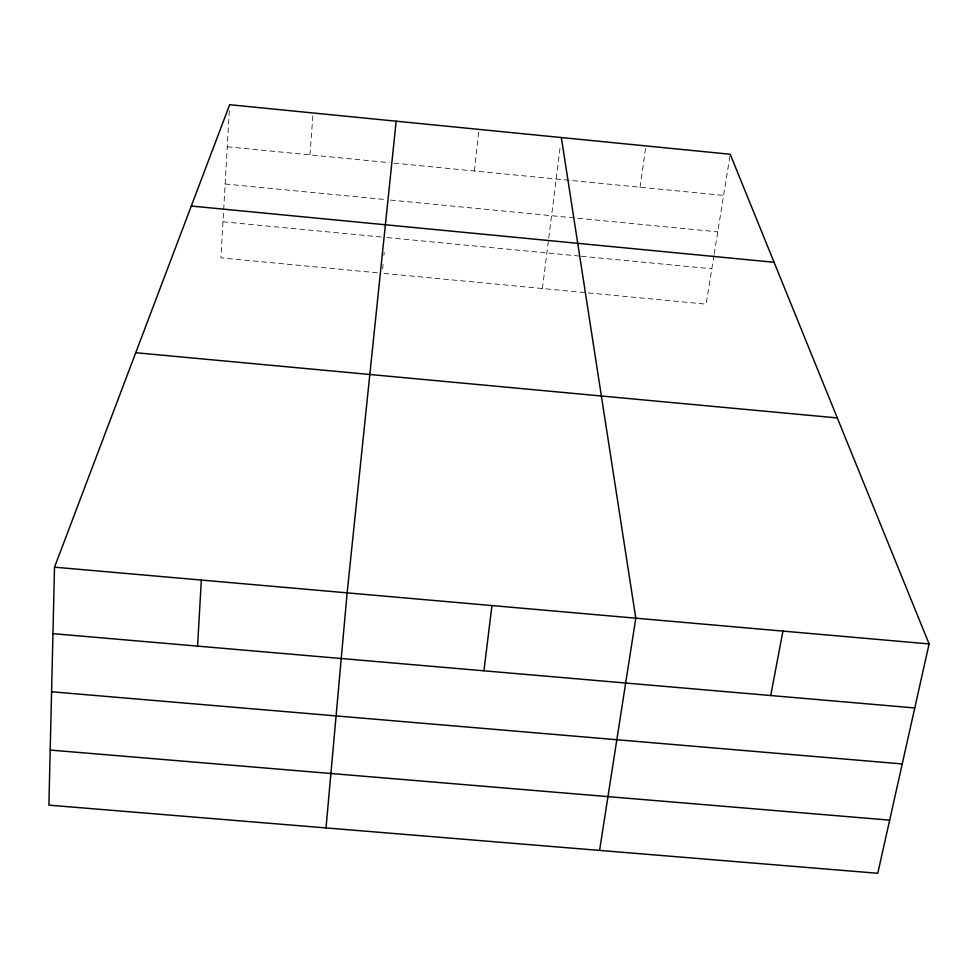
<?xml version="1.0" encoding="UTF-8"?>
<svg xmlns="http://www.w3.org/2000/svg" width="978" height="978" viewBox="0 0 978 978"><rect width="100%" height="100%" fill="white"/><g stroke="black" fill="none" stroke-linecap="round" stroke-linejoin="round"><path stroke-width="0.73" stroke-dasharray="4.89 3.67" d="M229.317 110.734L220.93 257.874L379.244 272.972M309.965 154.891L313.07 112.971M382.691 268.779L383.095 264.304M383.914 255.344L384.195 252.348M474.403 171.003L478.914 129.389M542.423 288.534L548.56 239.537M548.744 238.045L560.418 144.952M640.04 187.226L645.945 145.918M713.964 255.502L706.153 304.146L382.288 273.253M714.197 254.023L730.211 154.255M225.136 184.011L385.943 199.622M390.479 200.062L717.754 231.847M222.984 221.774L382.545 237.128M387.043 237.556L579.942 256.114M581.433 256.26L711.825 268.803M227.263 146.786L389.342 162.666M393.865 163.106L723.598 195.417"/><path stroke-width="1.47" d="M54.523 567.179L48.9 805.151L877.767 873.281L929.1 643.927L730.211 154.255L229.659 104.719L54.523 567.179L929.1 643.927M197.58 646.116L201.334 580.064M326.016 827.926L347.141 592.851L396.151 121.199M483.939 670.81L491.946 605.565M599.575 850.42L635.786 618.182L561.348 137.543M770.713 695.529L782.95 631.103M50.208 750.065L889.662 820.139M51.577 691.776L902.242 763.94M52.959 633.658L914.772 707.95M135.734 352.728L837.302 417.936M191.297 206.04L774.087 262.275"/></g></svg>
